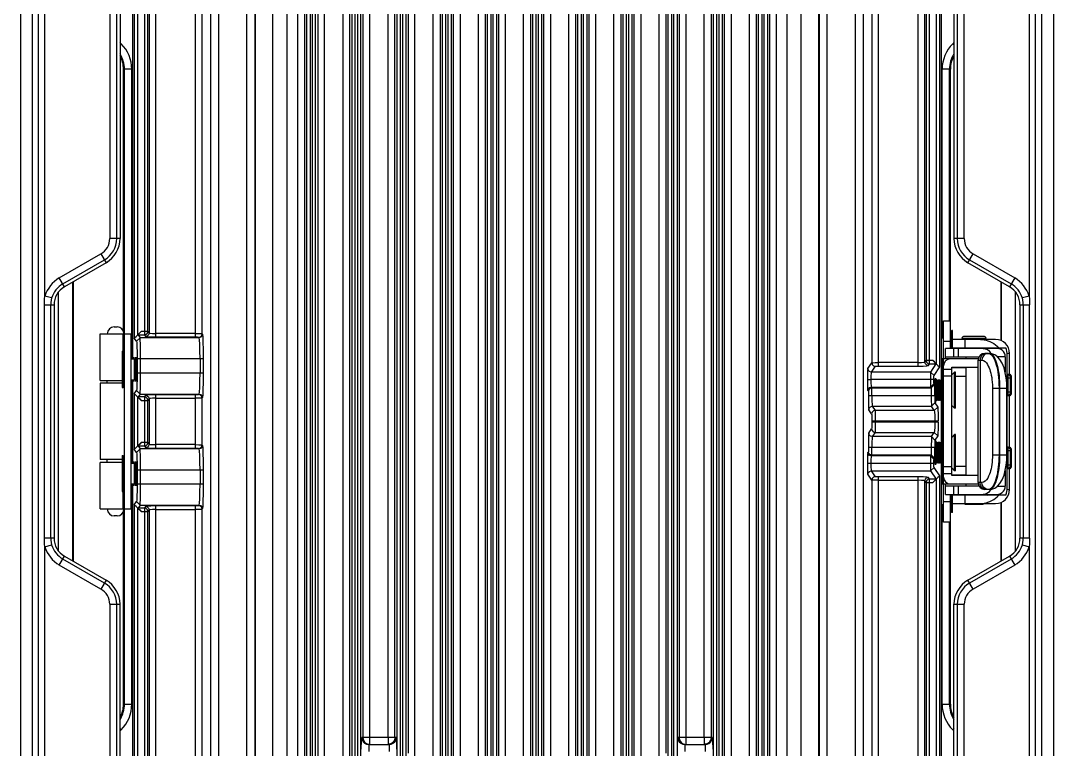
# Model space of a CAD drawing. Header units: millimetres. Extents: x -3132 to 28633, y 682 to 5849.
# Drawn here: x 23736.6 to 23885.2, y 3658.5 to 3763.4 of the extents above; entities that cross this region are included whole.
import ezdxf

# ---------------------------------------------------------------- set-up
doc = ezdxf.new("R2010")
doc.units = ezdxf.units.MM

# ---------------------------------------------------------------- blocks, each defined once
blk = doc.blocks.new('rtjg')
at = {"linetype": 'Continuous'}
for p, q in [((18415.09, 2752.42), (18415.09, 1775.2)), ((18416.76, 2753.42), (18416.76, 1774.2)), ((18417.67, 1775.24), (18417.67, 2752.38)), ((18561.11, 1775.24), (18561.11, 2752.38)), ((18562.02, 1774.2), (18562.02, 2753.42)), ((18563.69, 2752.42), (18563.69, 1775.2)), ((18442.39, 2659.79), (18442.39, 1966.32)), ((18443.62, 1965.24), (18443.62, 2659.79)), ((18535.16, 2659.79), (18535.16, 1965.24)), ((18536.38, 1966.32), (18536.38, 2659.79)), ((18547.34, 2391.65), (18547.34, 2615.97)), ((18431.44, 2611.8), (18431.44, 2395.82)), ((18418.59, 2401.86), (18418.59, 2605.76)), ((18560.19, 2605.76), (18560.19, 2401.86)), ((18431.96, 2396.3), (18431.96, 2569.08)), ((18546.84, 2569.21), (18546.84, 2392.11)), ((18432.91, 2567.1), (18432.91, 2396.28)), ((18433.41, 2396.78), (18433.41, 2566.61)), ((18433.56, 2566.49), (18433.56, 2396.54)), ((18545.21, 2392.36), (18545.21, 2566.49)), ((18545.37, 2566.61), (18545.37, 2392.6)), ((18545.87, 2392.1), (18545.87, 2567.1)), ((18434.56, 2395.97), (18434.56, 2565.94)), ((18440.22, 2566.12), (18440.22, 2395.97)), ((18441.22, 2396.44), (18441.22, 2565.17)), ((18451.39, 1961.97), (18451.39, 2565.63)), ((18527.39, 1964.49), (18527.39, 2565.67)), ((18537.56, 2565.16), (18537.56, 2392.26)), ((18538.55, 2391.78), (18538.55, 2566.11)), ((18544.21, 2565.94), (18544.21, 2391.78)), ((18447.66, 2329.38), (18447.66, 2560.47)), ((18448.77, 2560.47), (18448.77, 2329.38)), ((18448.82, 2560.47), (18448.82, 2329.38)), ((18529.96, 2329.38), (18529.96, 2560.47)), ((18530.01, 2560.47), (18530.01, 2329.38)), ((18531.12, 2329.38), (18531.12, 2560.47)), ((18427.91, 2551.5), (18427.91, 2410.12)), ((18428.91, 2410.12), (18428.91, 2551.5)), ((18461.45, 2552.7), (18461.45, 2277.94)), ((18462.45, 2277.94), (18462.45, 2552.7)), ((18471.82, 2277.94), (18471.82, 2552.72)), ((18474.45, 2277.94), (18474.45, 2552.7)), ((18475.45, 2552.7), (18475.45, 2277.94)), ((18477.33, 2552.7), (18477.33, 2277.94)), ((18478.32, 2552.72), (18478.32, 2277.94)), ((18480.95, 2277.94), (18480.95, 2552.7)), ((18481.95, 2552.7), (18481.95, 2277.94)), ((18483.83, 2552.7), (18483.83, 2277.94)), ((18484.82, 2552.72), (18484.82, 2277.94)), ((18487.45, 2277.94), (18487.45, 2552.7)), ((18488.45, 2552.7), (18488.45, 2277.94)), ((18490.33, 2552.7), (18490.33, 2277.94)), ((18491.32, 2552.72), (18491.32, 2277.94)), ((18493.95, 2277.94), (18493.95, 2552.7)), ((18494.95, 2552.7), (18494.95, 2277.94)), ((18496.83, 2552.7), (18496.83, 2277.94)), ((18497.82, 2552.72), (18497.82, 2277.94)), ((18500.45, 2277.94), (18500.45, 2552.7)), ((18501.45, 2552.7), (18501.45, 2277.94)), ((18503.33, 2552.7), (18503.33, 2277.94)), ((18504.32, 2552.72), (18504.32, 2277.94)), ((18506.95, 2277.94), (18506.95, 2552.7)), ((18516.33, 2552.7), (18516.33, 2277.94)), ((18517.32, 2552.72), (18517.32, 2277.94)), ((18549.87, 2551.5), (18549.87, 2410.12)), ((18550.87, 2410.12), (18550.87, 2551.5)), ((18454.95, 2550.7), (18454.95, 1976.9)), ((18455.95, 2550.7), (18455.95, 1976.92)), ((18457.83, 2550.7), (18457.83, 2275.76)), ((18458.83, 2275.76), (18458.82, 2550.72)), ((18519.95, 2275.76), (18519.95, 2550.7)), ((18520.95, 2550.7), (18520.95, 2275.76)), ((18522.83, 2550.7), (18522.83, 1976.92)), ((18523.82, 2550.72), (18523.82, 1976.92)), ((18453.39, 2548.07), (18453.39, 1979.55)), ((18525.39, 1979.55), (18525.39, 2548.07)), ((18462.73, 2546.24), (18462.73, 2282.63)), ((18463.23, 2282.63), (18463.23, 2546.24)), ((18463.54, 2546.24), (18463.54, 2282.63)), ((18464.04, 2282.63), (18464.04, 2546.24)), ((18469.23, 2546.24), (18469.23, 2282.63)), ((18469.73, 2282.63), (18469.73, 2546.24)), ((18470.04, 2546.24), (18470.04, 2282.63)), ((18470.54, 2282.63), (18470.54, 2546.24)), ((18475.73, 2546.24), (18475.73, 2282.63)), ((18476.23, 2546.24), (18476.23, 2282.63)), ((18476.54, 2546.24), (18476.54, 2282.63)), ((18477.04, 2546.24), (18477.04, 2282.63)), ((18482.23, 2546.24), (18482.23, 2282.63)), ((18482.73, 2546.24), (18482.73, 2282.63)), ((18483.04, 2546.24), (18483.04, 2282.63)), ((18483.54, 2546.24), (18483.54, 2282.63)), ((18488.73, 2546.24), (18488.73, 2282.63)), ((18489.23, 2546.24), (18489.23, 2282.63)), ((18489.54, 2546.24), (18489.54, 2282.63)), ((18490.04, 2546.24), (18490.04, 2282.63)), ((18495.23, 2546.24), (18495.23, 2282.63)), ((18495.73, 2546.24), (18495.73, 2282.63)), ((18496.04, 2546.24), (18496.04, 2282.63)), ((18496.54, 2546.24), (18496.54, 2282.63)), ((18501.73, 2546.24), (18501.73, 2282.63)), ((18502.23, 2546.24), (18502.23, 2282.63)), ((18502.54, 2546.24), (18502.54, 2282.63)), ((18503.04, 2546.24), (18503.04, 2282.63)), ((18508.23, 2546.24), (18508.23, 2282.63)), ((18508.73, 2546.24), (18508.73, 2282.63)), ((18509.04, 2546.24), (18509.04, 2282.63)), ((18509.54, 2546.24), (18509.54, 2282.63)), ((18514.73, 2546.24), (18514.73, 2282.63)), ((18515.23, 2546.24), (18515.23, 2282.63)), ((18515.54, 2546.24), (18515.54, 2282.63)), ((18516.04, 2546.24), (18516.04, 2282.63)), ((18456.23, 2544.24), (18456.23, 1983.38)), ((18456.73, 2544.24), (18456.73, 1983.38)), ((18457.04, 2544.24), (18457.04, 2275.52)), ((18457.54, 2275.52), (18457.54, 2544.24)), ((18521.23, 2544.24), (18521.23, 2275.52)), ((18521.73, 2544.24), (18521.73, 2275.52)), ((18522.04, 2544.24), (18522.04, 1983.38)), ((18522.54, 2544.24), (18522.54, 1983.38)), ((18470.83, 2491.57), (18470.83, 2336.05)), ((18507.95, 2491.57), (18507.95, 2336.05)), ((18464.33, 2489.31), (18464.33, 2338.31)), ((18465.32, 2337.31), (18465.32, 2489.31)), ((18467.95, 2338.31), (18467.95, 2490.31)), ((18468.95, 2338.31), (18468.95, 2489.31)), ((18509.83, 2489.31), (18509.83, 2338.31)), ((18510.82, 2489.31), (18510.82, 2337.31)), ((18513.45, 2338.31), (18513.45, 2490.31)), ((18514.45, 2489.31), (18514.45, 2338.31)), ((18431.25, 2392.81), (18431.25, 2450.51)), ((18547.53, 2450.51), (18547.53, 2389.81)), ((18429.39, 2444.63), (18429.39, 2410.12)), ((18549.39, 2444.63), (18549.39, 2410.12)), ((18429.56, 2438.18), (18429.39, 2438.36)), ((18429.39, 2438.01), (18429.56, 2438.18)), ((18549.39, 2438.36), (18549.21, 2438.18)), ((18549.21, 2438.18), (18549.39, 2438.01)), ((18429.89, 2396.75), (18429.89, 2434.51)), ((18431.08, 2434.51), (18429.89, 2434.51)), ((18430.03, 2396.41), (18430.03, 2434.51)), ((18431.08, 2392.81), (18431.08, 2434.51)), ((18547.7, 2395.81), (18547.7, 2434.51)), ((18548.88, 2434.51), (18547.7, 2434.51)), ((18548.75, 2398.31), (18548.75, 2434.51)), ((18548.88, 2398.31), (18548.88, 2434.51)), ((18429.39, 2410.12), (18427.91, 2410.12)), ((18550.87, 2410.12), (18549.39, 2410.12)), ((18420.65, 2404.47), (18426.65, 2407.94)), ((18426.65, 2407.94), (18427.39, 2406.65)), ((18551.39, 2406.65), (18552.13, 2407.94)), ((18552.13, 2407.94), (18558.13, 2404.47)), ((18421.15, 2403.61), (18427.15, 2407.07)), ((18427.39, 2406.65), (18421.39, 2403.19)), ((18557.39, 2403.19), (18551.39, 2406.65)), ((18551.63, 2407.07), (18557.63, 2403.61)), ((18421.39, 2403.19), (18420.65, 2404.47)), ((18558.13, 2404.47), (18557.39, 2403.19)), ((18422.53, 2403.85), (18422.53, 2363.77)), ((18422.67, 2403.93), (18422.67, 2363.69)), ((18556.11, 2403.93), (18556.11, 2395.46)), ((18556.25, 2395.41), (18556.25, 2403.85)), ((18419.55, 2401.58), (18418.59, 2401.86)), ((18420.53, 2365.2), (18420.53, 2402.42)), ((18558.25, 2365.2), (18558.25, 2402.42)), ((18560.19, 2401.86), (18559.23, 2401.58)), ((18418.5, 2367.03), (18418.5, 2400.59)), ((18418.5, 2400.59), (18419.89, 2400.59)), ((18419.41, 2367.03), (18419.41, 2400.59)), ((18419.89, 2400.59), (18419.89, 2367.03)), ((18558.89, 2400.59), (18558.89, 2367.03)), ((18558.89, 2400.59), (18560.28, 2400.59)), ((18559.37, 2400.59), (18559.37, 2367.03)), ((18560.28, 2367.03), (18560.28, 2400.59)), ((18428.56, 2397.41), (18428.96, 2397.41)), ((18547.89, 2369.31), (18547.89, 2398.31)), ((18547.89, 2398.31), (18548.89, 2398.31)), ((18548.89, 2394.31), (18548.89, 2398.31)), ((18426.51, 2389.71), (18426.51, 2396.41)), ((18426.51, 2396.41), (18429.85, 2396.41)), ((18429.85, 2393.87), (18429.85, 2396.41)), ((18429.85, 2396.41), (18429.96, 2396.41)), ((18429.96, 2393.76), (18429.96, 2396.41)), ((18429.96, 2396.41), (18431.01, 2396.41)), ((18430.01, 2371.21), (18430.01, 2396.41)), ((18431.01, 2371.21), (18431.01, 2396.41)), ((18431.76, 2395.35), (18431.44, 2395.82)), ((18431.76, 2395.35), (18432.27, 2395.86)), ((18431.96, 2396.3), (18432.44, 2396.78)), ((18431.98, 2396.29), (18432.27, 2395.86)), ((18431.98, 2396.29), (18432.91, 2396.28)), ((18440.78, 2395.86), (18432.27, 2395.86)), ((18433.41, 2396.78), (18432.44, 2396.78)), ((18432.91, 2396.28), (18433.07, 2396.05)), ((18433.41, 2396.78), (18433.56, 2396.54)), ((18440.22, 2396.47), (18434.56, 2396.47)), ((18434.56, 2395.97), (18440.22, 2395.97)), ((18440.73, 2395.94), (18440.78, 2395.86)), ((18441.28, 2396.35), (18441.22, 2396.44)), ((18547.89, 2395.81), (18547.53, 2395.81)), ((18549.09, 2396.91), (18548.89, 2396.71)), ((18549.09, 2394.31), (18549.09, 2396.91)), ((18549.19, 2396.91), (18549.09, 2396.91)), ((18549.19, 2394.31), (18549.19, 2396.91)), ((18555.39, 2395.61), (18549.19, 2395.61)), ((18554.04, 2395.76), (18550.51, 2395.76)), ((18550.71, 2395.71), (18550.51, 2395.76)), ((18550.71, 2395.71), (18553.84, 2395.71)), ((18553.66, 2396.05), (18550.89, 2396.05)), ((18551.01, 2394.41), (18551.01, 2395.61)), ((18551.08, 2395.71), (18551.08, 2395.61)), ((18553.48, 2395.71), (18553.48, 2395.61)), ((18553.84, 2395.71), (18554.04, 2395.76)), ((18548.89, 2395.31), (18547.89, 2395.31)), ((18548.19, 2392.81), (18548.19, 2394.31)), ((18555.58, 2394.31), (18548.19, 2394.31)), ((18549.19, 2394.41), (18556.86, 2394.41)), ((18549.39, 2393.11), (18549.39, 2394.31)), ((18549.99, 2394.31), (18549.99, 2393.11)), ((18551.08, 2394.41), (18551.08, 2394.31)), ((18553.48, 2394.41), (18553.48, 2394.31)), ((18555.84, 2394.41), (18555.84, 2394.28)), ((18429.71, 2393.91), (18429.71, 2388.71)), ((18429.71, 2393.91), (18429.81, 2393.91)), ((18429.81, 2393.91), (18429.81, 2388.71)), ((18429.81, 2393.91), (18430.01, 2393.71)), ((18431.01, 2392.81), (18431.46, 2392.81)), ((18431.41, 2392.81), (18431.41, 2393.06)), ((18431.46, 2389.81), (18431.46, 2392.81)), ((18431.6, 2392.58), (18431.46, 2392.81)), ((18431.6, 2392.58), (18431.7, 2392.75)), ((18431.6, 2390.04), (18431.6, 2392.58)), ((18431.65, 2393.03), (18431.66, 2393.06)), ((18431.69, 2392.82), (18431.71, 2392.43)), ((18431.84, 2392.86), (18431.84, 2390.76)), ((18431.84, 2392.86), (18441.4, 2392.86)), ((18432.35, 2390.76), (18432.35, 2392.86)), ((18440.9, 2392.86), (18440.9, 2390.76)), ((18441.4, 2390.76), (18441.4, 2392.86)), ((18545.21, 2392.36), (18545.37, 2392.6)), ((18546.35, 2392.6), (18545.37, 2392.6)), ((18546.35, 2392.6), (18546.84, 2392.11)), ((18552.87, 2392.81), (18547.53, 2392.81)), ((18547.7, 2389.58), (18547.7, 2392.81)), ((18548.19, 2393.11), (18552.99, 2393.11)), ((18551.08, 2393.11), (18551.08, 2392.81)), ((18552.85, 2375.01), (18552.85, 2392.61)), ((18552.85, 2392.61), (18553.4, 2392.61)), ((18553.15, 2392.61), (18553.15, 2375.01)), ((18553.85, 2393.61), (18554.48, 2393.61)), ((18554.08, 2393.61), (18553.87, 2393.58)), ((18556.77, 2393.11), (18555.68, 2393.11)), ((18556.77, 2393.11), (18556.77, 2390.88)), ((18557.03, 2374.01), (18557.03, 2393.61)), ((18557.39, 2393.61), (18557.03, 2393.61)), ((18557.39, 2390.61), (18557.39, 2393.61)), ((18536.99, 2391.42), (18537.56, 2392.26)), ((18538.05, 2391.76), (18537.49, 2390.92)), ((18544.21, 2392.28), (18538.55, 2392.28)), ((18538.55, 2391.78), (18544.21, 2391.78)), ((18545.71, 2391.86), (18545.87, 2392.1)), ((18545.87, 2392.1), (18546.8, 2392.1)), ((18546.8, 2392.1), (18546.02, 2390.92)), ((18546.52, 2390.42), (18547.34, 2391.65)), ((18548.03, 2392.31), (18547.89, 2392.31)), ((18549.09, 2391.31), (18547.89, 2391.31)), ((18549.09, 2376.01), (18549.09, 2391.61)), ((18549.09, 2391.61), (18552.85, 2391.61)), ((18551.08, 2391.51), (18549.09, 2391.51)), ((18549.19, 2391.51), (18549.19, 2391.61)), ((18551.08, 2391.61), (18551.08, 2376.01)), ((18426.51, 2389.71), (18429.71, 2389.71)), ((18427.56, 2389.31), (18427.56, 2389.71)), ((18431.01, 2389.81), (18431.46, 2389.81)), ((18431.08, 2377.81), (18431.08, 2389.81)), ((18431.25, 2377.81), (18431.25, 2389.81)), ((18431.41, 2389.56), (18431.41, 2389.81)), ((18431.6, 2390.04), (18431.46, 2389.81)), ((18431.6, 2390.04), (18431.7, 2389.87)), ((18431.63, 2389.81), (18431.62, 2390)), ((18431.65, 2389.59), (18431.63, 2389.81)), ((18431.66, 2389.56), (18431.65, 2389.59)), ((18431.67, 2389.59), (18431.66, 2389.56)), ((18441.4, 2390.76), (18431.84, 2390.76)), ((18546.5, 2389.84), (18537.44, 2389.84)), ((18546.02, 2390.92), (18537.49, 2390.92)), ((18546.02, 2390.92), (18546, 2389.84)), ((18546, 2389.84), (18546.02, 2388.76)), ((18546.52, 2390.42), (18546.02, 2390.92)), ((18546.71, 2390.03), (18546.72, 2390.06)), ((18546.72, 2390.06), (18546.74, 2390.03)), ((18546.73, 2389.58), (18546.86, 2389.81)), ((18546.73, 2389.58), (18546.73, 2387.04)), ((18546.74, 2390.03), (18546.76, 2389.82)), ((18546.76, 2389.82), (18546.76, 2389.64)), ((18546.86, 2389.81), (18546.86, 2386.81)), ((18546.92, 2389.81), (18546.86, 2389.81)), ((18546.92, 2386.81), (18546.92, 2389.81)), ((18547.05, 2389.58), (18546.92, 2389.81)), ((18547.05, 2389.58), (18547.19, 2389.81)), ((18547.05, 2389.58), (18547.05, 2387.04)), ((18547.19, 2389.81), (18547.19, 2386.81)), ((18547.24, 2389.81), (18547.19, 2389.81)), ((18547.24, 2386.81), (18547.24, 2389.81)), ((18547.38, 2389.58), (18547.24, 2389.81)), ((18547.38, 2389.58), (18547.51, 2389.81)), ((18547.38, 2389.58), (18547.38, 2387.04)), ((18547.51, 2389.81), (18547.51, 2386.81)), ((18547.57, 2389.81), (18547.51, 2389.81)), ((18547.57, 2386.81), (18547.57, 2389.81)), ((18547.7, 2389.58), (18547.57, 2389.81)), ((18547.7, 2389.58), (18547.84, 2389.81)), ((18547.7, 2389.58), (18547.7, 2387.04)), ((18547.84, 2389.81), (18547.84, 2386.81)), ((18547.89, 2389.81), (18547.84, 2389.81)), ((18549.09, 2390.31), (18547.89, 2390.31)), ((18549.49, 2390.91), (18549.09, 2390.51)), ((18549.49, 2385.71), (18549.49, 2390.91)), ((18549.59, 2390.91), (18549.49, 2390.91)), ((18549.59, 2385.71), (18549.59, 2390.91)), ((18549.59, 2390.31), (18551.08, 2390.31)), ((18557.12, 2390.06), (18557.12, 2388.06)), ((18557.47, 2390.06), (18557.12, 2390.06)), ((18557.18, 2390.61), (18557.39, 2390.61)), ((18557.47, 2390.06), (18557.47, 2388.06)), ((18557.69, 2390.15), (18557.48, 2390.15)), ((18557.69, 2387.97), (18557.69, 2390.15)), ((18426.51, 2389.31), (18426.51, 2378.31)), ((18429.71, 2389.31), (18426.51, 2389.31)), ((18429.71, 2388.71), (18429.81, 2388.71)), ((18429.81, 2388.71), (18430.01, 2388.91)), ((18431.44, 2387.8), (18431.76, 2388.27)), ((18431.76, 2388.27), (18432.27, 2387.76)), ((18536.99, 2388.26), (18537.07, 2388.18)), ((18537.07, 2388.18), (18537.07, 2387.49)), ((18537.57, 2388.63), (18537.49, 2388.76)), ((18537.49, 2388.76), (18546.02, 2388.76)), ((18537.56, 2387.49), (18537.57, 2388.63)), ((18537.57, 2388.63), (18546.11, 2388.63)), ((18546.5, 2389.24), (18546.02, 2388.76)), ((18546.02, 2388.76), (18546.11, 2388.63)), ((18546.62, 2389.14), (18546.12, 2388.63)), ((18546.12, 2388.63), (18546.12, 2387.49)), ((18546.64, 2389.12), (18546.5, 2389.24)), ((18546.62, 2387.49), (18546.62, 2389.14)), ((18554.93, 2388.61), (18554.93, 2379.01)), ((18554.93, 2388.61), (18557.01, 2388.61)), ((18555.87, 2388.61), (18555.87, 2379.01)), ((18556.01, 2379.01), (18556.01, 2388.61)), ((18557.01, 2379.01), (18557.01, 2388.61)), ((18557.12, 2388.06), (18557.47, 2388.06)), ((18431.44, 2387.8), (18431.44, 2379.82)), ((18431.96, 2380.3), (18431.96, 2387.32)), ((18432.44, 2386.84), (18431.96, 2387.32)), ((18432.27, 2387.76), (18431.99, 2387.33)), ((18432.91, 2387.33), (18431.99, 2387.33)), ((18432.27, 2387.76), (18440.78, 2387.76)), ((18432.44, 2386.84), (18433.41, 2386.84)), ((18433.07, 2387.57), (18432.91, 2387.33)), ((18432.91, 2387.33), (18432.91, 2387.26)), ((18433.56, 2387.08), (18433.41, 2386.84)), ((18433.41, 2380.78), (18433.41, 2386.84)), ((18433.56, 2387.08), (18433.56, 2380.54)), ((18434.56, 2379.97), (18434.56, 2387.65)), ((18440.22, 2387.65), (18434.56, 2387.65)), ((18434.56, 2387.15), (18440.22, 2387.15)), ((18440.22, 2387.65), (18440.22, 2379.97)), ((18440.78, 2387.76), (18440.73, 2387.67)), ((18441.22, 2387.18), (18441.28, 2387.27)), ((18441.22, 2380.44), (18441.22, 2387.18)), ((18546.62, 2387.49), (18537.07, 2387.49)), ((18546.69, 2386.8), (18546.68, 2387.19)), ((18546.74, 2386.59), (18546.72, 2386.56)), ((18546.73, 2387.04), (18546.86, 2386.81)), ((18546.92, 2386.81), (18546.86, 2386.81)), ((18547.05, 2387.04), (18546.92, 2386.81)), ((18547.05, 2387.04), (18547.19, 2386.81)), ((18547.24, 2386.81), (18547.19, 2386.81)), ((18547.38, 2387.04), (18547.24, 2386.81)), ((18547.38, 2387.04), (18547.51, 2386.81)), ((18547.57, 2386.81), (18547.51, 2386.81)), ((18547.53, 2386.81), (18547.53, 2380.81)), ((18547.7, 2387.04), (18547.57, 2386.81)), ((18547.7, 2380.58), (18547.7, 2387.04)), ((18547.7, 2387.04), (18547.84, 2386.81)), ((18547.89, 2386.81), (18547.84, 2386.81)), ((18557.39, 2387.51), (18557.18, 2387.51)), ((18557.39, 2380.11), (18557.39, 2387.51)), ((18557.48, 2387.97), (18557.69, 2387.97)), ((18537.54, 2384.89), (18537.13, 2385.5)), ((18537.63, 2385.99), (18538.04, 2385.38)), ((18537.63, 2385.99), (18546.15, 2385.99)), ((18546.56, 2385.38), (18538.04, 2385.38)), ((18546.65, 2386.5), (18546.15, 2385.99)), ((18546.56, 2385.38), (18546.15, 2385.99)), ((18547.06, 2385.88), (18546.56, 2385.38)), ((18546.65, 2386.5), (18547.06, 2385.88)), ((18549.49, 2385.71), (18549.09, 2386.11)), ((18549.59, 2385.71), (18549.49, 2385.71)), ((18537.57, 2383.89), (18537.57, 2383.73)), ((18537.57, 2383.89), (18547.13, 2383.89)), ((18547.13, 2383.73), (18537.57, 2383.73)), ((18538.07, 2383.73), (18538.07, 2383.89)), ((18546.63, 2383.89), (18546.63, 2383.73)), ((18547.13, 2383.73), (18547.13, 2383.89)), ((18537.13, 2382.12), (18537.54, 2382.73)), ((18538.04, 2382.23), (18537.63, 2381.62)), ((18538.04, 2382.23), (18546.56, 2382.23)), ((18546.15, 2381.62), (18546.56, 2382.23)), ((18547.06, 2381.73), (18546.56, 2382.23)), ((18431.96, 2380.3), (18432.44, 2380.78)), ((18433.41, 2380.78), (18432.44, 2380.78)), ((18433.41, 2380.78), (18433.56, 2380.54)), ((18546.15, 2381.62), (18537.63, 2381.62)), ((18546.15, 2381.41), (18546.12, 2380.13)), ((18546.15, 2381.62), (18546.15, 2381.41)), ((18546.65, 2381.12), (18546.15, 2381.62)), ((18547.06, 2381.73), (18546.65, 2381.12)), ((18546.71, 2381.03), (18546.72, 2381.06)), ((18546.72, 2381.06), (18546.74, 2381.03)), ((18546.73, 2380.58), (18546.86, 2380.81)), ((18546.73, 2380.58), (18546.73, 2378.04)), ((18546.74, 2381.03), (18546.76, 2380.82)), ((18546.76, 2380.82), (18546.76, 2380.64)), ((18546.86, 2380.81), (18546.86, 2377.81)), ((18546.92, 2380.81), (18546.86, 2380.81)), ((18546.92, 2377.81), (18546.92, 2380.81)), ((18547.05, 2380.58), (18546.92, 2380.81)), ((18547.05, 2380.58), (18547.19, 2380.81)), ((18547.05, 2380.58), (18547.05, 2378.04)), ((18547.19, 2380.81), (18547.19, 2377.81)), ((18547.24, 2380.81), (18547.19, 2380.81)), ((18547.24, 2377.81), (18547.24, 2380.81)), ((18547.38, 2380.58), (18547.24, 2380.81)), ((18547.38, 2380.58), (18547.51, 2380.81)), ((18547.38, 2380.58), (18547.38, 2378.04)), ((18547.51, 2380.81), (18547.51, 2377.81)), ((18547.57, 2380.81), (18547.51, 2380.81)), ((18547.57, 2377.81), (18547.57, 2380.81)), ((18547.7, 2380.58), (18547.57, 2380.81)), ((18547.7, 2380.58), (18547.84, 2380.81)), ((18547.7, 2380.58), (18547.7, 2378.04)), ((18547.84, 2380.81), (18547.84, 2377.81)), ((18547.89, 2380.81), (18547.84, 2380.81)), ((18549.49, 2381.91), (18549.09, 2381.51)), ((18549.49, 2376.71), (18549.49, 2381.91)), ((18549.59, 2381.91), (18549.49, 2381.91)), ((18549.59, 2376.71), (18549.59, 2381.91)), ((18431.76, 2379.35), (18431.44, 2379.82)), ((18431.76, 2379.35), (18432.27, 2379.86)), ((18431.98, 2380.29), (18432.27, 2379.86)), ((18431.98, 2380.29), (18432.91, 2380.28)), ((18440.78, 2379.86), (18432.27, 2379.86)), ((18432.91, 2380.28), (18433.07, 2380.05)), ((18440.22, 2380.47), (18434.56, 2380.47)), ((18434.56, 2379.97), (18440.22, 2379.97)), ((18440.73, 2379.94), (18440.78, 2379.86)), ((18441.28, 2380.35), (18441.22, 2380.44)), ((18537.07, 2379.44), (18536.99, 2379.36)), ((18537.07, 2380.13), (18537.07, 2379.44)), ((18537.07, 2380.13), (18546.62, 2380.13)), ((18537.57, 2378.99), (18537.56, 2380.13)), ((18546.12, 2380.13), (18546.12, 2378.99)), ((18546.62, 2378.48), (18546.62, 2380.13)), ((18557.12, 2379.56), (18557.12, 2377.56)), ((18557.47, 2379.56), (18557.12, 2379.56)), ((18557.18, 2380.11), (18557.39, 2380.11)), ((18557.47, 2379.56), (18557.47, 2377.56)), ((18557.69, 2379.65), (18557.48, 2379.65)), ((18557.69, 2377.47), (18557.69, 2379.65)), ((18429.71, 2378.31), (18426.51, 2378.31)), ((18426.51, 2371.21), (18426.51, 2377.91)), ((18429.71, 2377.91), (18426.51, 2377.91)), ((18427.56, 2377.91), (18427.56, 2378.31)), ((18429.71, 2378.91), (18429.71, 2373.71)), ((18429.71, 2378.91), (18429.81, 2378.91)), ((18429.81, 2378.91), (18429.81, 2373.71)), ((18429.81, 2378.91), (18430.01, 2378.71)), ((18431.01, 2377.81), (18431.46, 2377.81)), ((18431.41, 2377.81), (18431.41, 2378.06)), ((18431.46, 2374.81), (18431.46, 2377.81)), ((18431.6, 2377.58), (18431.46, 2377.81)), ((18431.6, 2377.58), (18431.7, 2377.75)), ((18431.65, 2378.03), (18431.66, 2378.06)), ((18431.69, 2377.82), (18431.71, 2377.43)), ((18546.5, 2377.78), (18537.44, 2377.78)), ((18537.49, 2378.86), (18537.57, 2378.99)), ((18546.02, 2378.86), (18537.49, 2378.86)), ((18537.57, 2378.99), (18546.11, 2378.99)), ((18546.02, 2378.86), (18546, 2377.78)), ((18546, 2377.78), (18546.02, 2376.7)), ((18546.11, 2378.99), (18546.02, 2378.86)), ((18546.5, 2378.37), (18546.02, 2378.86)), ((18546.64, 2378.5), (18546.11, 2378.99)), ((18546.5, 2378.37), (18546.64, 2378.5)), ((18546.69, 2377.8), (18546.68, 2378.19)), ((18546.73, 2378.04), (18546.86, 2377.81)), ((18546.92, 2377.81), (18546.86, 2377.81)), ((18547.05, 2378.04), (18546.92, 2377.81)), ((18547.05, 2378.04), (18547.19, 2377.81)), ((18547.24, 2377.81), (18547.19, 2377.81)), ((18547.38, 2378.04), (18547.24, 2377.81)), ((18547.38, 2378.04), (18547.51, 2377.81)), ((18547.57, 2377.81), (18547.51, 2377.81)), ((18547.53, 2377.81), (18547.53, 2273.11)), ((18547.7, 2378.04), (18547.57, 2377.81)), ((18547.7, 2374.81), (18547.7, 2378.04)), ((18547.7, 2378.04), (18547.84, 2377.81)), ((18547.89, 2377.81), (18547.84, 2377.81)), ((18554.93, 2379.01), (18557.01, 2379.01)), ((18431.6, 2375.04), (18431.6, 2377.58)), ((18431.84, 2376.86), (18431.84, 2374.76)), ((18431.84, 2376.86), (18441.4, 2376.86)), ((18432.35, 2374.76), (18432.35, 2376.86)), ((18440.9, 2376.86), (18440.9, 2374.76)), ((18441.4, 2374.76), (18441.4, 2376.86)), ((18537.56, 2375.36), (18536.99, 2376.2)), ((18537.49, 2376.7), (18546.02, 2376.7)), ((18537.49, 2376.7), (18538.05, 2375.86)), ((18546.52, 2377.2), (18546.02, 2376.7)), ((18546.02, 2376.7), (18546.81, 2375.52)), ((18547.34, 2375.97), (18546.52, 2377.2)), ((18546.74, 2377.59), (18546.72, 2377.56)), ((18547.89, 2377.31), (18549.09, 2377.31)), ((18547.89, 2376.31), (18549.09, 2376.31)), ((18549.49, 2376.71), (18549.09, 2377.11)), ((18549.59, 2376.71), (18549.49, 2376.71)), ((18551.08, 2377.31), (18549.59, 2377.31)), ((18556.77, 2376.74), (18556.77, 2374.51)), ((18557.12, 2377.56), (18557.47, 2377.56)), ((18557.39, 2377.01), (18557.18, 2377.01)), ((18557.39, 2374.01), (18557.39, 2377.01)), ((18557.48, 2377.47), (18557.69, 2377.47)), ((18431.01, 2374.81), (18431.46, 2374.81)), ((18431.08, 2343.11), (18431.08, 2374.81)), ((18431.25, 2273.11), (18431.25, 2374.81)), ((18431.41, 2374.56), (18431.41, 2374.81)), ((18431.6, 2375.04), (18431.46, 2374.81)), ((18431.6, 2375.04), (18431.7, 2374.87)), ((18431.63, 2374.81), (18431.62, 2375)), ((18431.65, 2374.59), (18431.63, 2374.81)), ((18441.4, 2374.76), (18431.84, 2374.76)), ((18537.56, 2375.36), (18537.56, 2152.26)), ((18538.55, 2151.78), (18538.55, 2375.83)), ((18544.21, 2375.83), (18538.55, 2375.83)), ((18538.55, 2375.34), (18544.21, 2375.34)), ((18544.21, 2375.83), (18544.21, 2151.78)), ((18545.21, 2152.36), (18545.21, 2375.26)), ((18545.37, 2375.02), (18545.21, 2375.26)), ((18545.37, 2375.02), (18545.37, 2152.6)), ((18545.37, 2375.02), (18546.35, 2375.02)), ((18545.87, 2375.52), (18545.71, 2375.76)), ((18545.87, 2375.44), (18545.87, 2375.52)), ((18546.81, 2375.52), (18545.87, 2375.52)), ((18545.87, 2152.1), (18545.87, 2375.44)), ((18546.84, 2375.51), (18546.35, 2375.02)), ((18546.84, 2375.51), (18546.84, 2152.11)), ((18547.34, 2151.65), (18547.34, 2375.97)), ((18547.53, 2374.81), (18552.87, 2374.81)), ((18547.89, 2375.31), (18548.03, 2375.31)), ((18548.19, 2373.31), (18548.19, 2374.81)), ((18549.09, 2376.11), (18551.08, 2376.11)), ((18552.85, 2376.01), (18549.09, 2376.01)), ((18549.19, 2376.01), (18549.19, 2376.11)), ((18551.08, 2374.81), (18551.08, 2374.51)), ((18553.4, 2375.01), (18552.85, 2375.01)), ((18429.71, 2373.71), (18429.81, 2373.71)), ((18429.81, 2373.71), (18430.01, 2373.91)), ((18429.85, 2371.21), (18429.85, 2373.75)), ((18429.96, 2371.21), (18429.96, 2373.86)), ((18431.66, 2374.56), (18431.65, 2374.59)), ((18431.67, 2374.59), (18431.66, 2374.56)), ((18552.99, 2374.51), (18548.19, 2374.51)), ((18548.19, 2373.31), (18555.58, 2373.31)), ((18548.89, 2369.31), (18548.89, 2373.31)), ((18549.09, 2370.71), (18549.09, 2373.31)), ((18549.19, 2370.71), (18549.19, 2373.31)), ((18556.86, 2373.21), (18549.19, 2373.21)), ((18549.39, 2373.31), (18549.39, 2374.51)), ((18549.99, 2374.51), (18549.99, 2373.31)), ((18551.01, 2372.01), (18551.01, 2373.21)), ((18551.08, 2373.31), (18551.08, 2373.21)), ((18553.48, 2373.31), (18553.48, 2373.21)), ((18554.48, 2374.01), (18553.85, 2374.01)), ((18554.08, 2374.01), (18553.87, 2374.03)), ((18554.59, 2374.08), (18554.34, 2374.01)), ((18555.68, 2374.51), (18556.77, 2374.51)), ((18555.84, 2373.34), (18555.84, 2373.21)), ((18557.03, 2374.01), (18557.39, 2374.01)), ((18431.44, 2371.8), (18431.76, 2372.27)), ((18431.44, 2371.8), (18431.44, 2155.82)), ((18431.76, 2372.27), (18432.27, 2371.76)), ((18432.27, 2371.76), (18431.99, 2371.33)), ((18432.27, 2371.76), (18440.78, 2371.76)), ((18440.78, 2371.76), (18440.73, 2371.67)), ((18547.89, 2371.81), (18547.53, 2371.81)), ((18547.7, 2343.11), (18547.7, 2371.81)), ((18547.89, 2372.31), (18548.89, 2372.31)), ((18549.19, 2372.01), (18555.39, 2372.01)), ((18550.98, 2371.91), (18553.58, 2371.91)), ((18556.11, 2372.15), (18556.11, 2363.69)), ((18556.25, 2363.77), (18556.25, 2372.2)), ((18426.51, 2371.21), (18429.85, 2371.21)), ((18428.96, 2370.21), (18428.56, 2370.21)), ((18429.96, 2371.21), (18429.85, 2371.21)), ((18429.89, 2343.11), (18429.89, 2370.87)), ((18429.96, 2371.21), (18431.01, 2371.21)), ((18430.03, 2343.11), (18430.03, 2371.21)), ((18431.96, 2156.3), (18431.96, 2371.32)), ((18432.44, 2370.84), (18431.96, 2371.32)), ((18432.91, 2371.33), (18431.99, 2371.33)), ((18432.44, 2370.84), (18433.41, 2370.84)), ((18433.07, 2371.57), (18432.91, 2371.33)), ((18433.56, 2371.08), (18433.41, 2370.84)), ((18433.41, 2156.78), (18433.41, 2370.84)), ((18433.56, 2371.08), (18433.56, 2156.54)), ((18434.56, 2155.97), (18434.56, 2371.65)), ((18440.22, 2371.65), (18434.56, 2371.65)), ((18434.56, 2371.15), (18440.22, 2371.15)), ((18440.22, 2371.65), (18440.22, 2155.97)), ((18441.22, 2371.18), (18441.28, 2371.27)), ((18441.22, 2156.44), (18441.22, 2371.18)), ((18549.09, 2370.71), (18548.89, 2370.91)), ((18549.19, 2370.71), (18549.09, 2370.71)), ((18548.89, 2369.31), (18547.89, 2369.31)), ((18548.75, 2343.11), (18548.75, 2369.31)), ((18548.88, 2343.11), (18548.88, 2369.31)), ((18419.89, 2367.03), (18418.5, 2367.03)), ((18418.59, 2365.76), (18419.55, 2366.04)), ((18418.59, 2161.86), (18418.59, 2365.76)), ((18560.28, 2367.03), (18558.89, 2367.03)), ((18559.23, 2366.04), (18560.19, 2365.76)), ((18560.19, 2365.76), (18560.19, 2161.86)), ((18420.65, 2363.14), (18421.39, 2364.43)), ((18421.39, 2364.43), (18427.39, 2360.96)), ((18551.39, 2360.96), (18557.39, 2364.43)), ((18557.39, 2364.43), (18558.13, 2363.14)), ((18426.65, 2359.68), (18420.65, 2363.14)), ((18427.15, 2360.55), (18421.15, 2364.01)), ((18557.63, 2364.01), (18551.63, 2360.55)), ((18558.13, 2363.14), (18552.13, 2359.68)), ((18427.39, 2360.96), (18426.65, 2359.68)), ((18552.13, 2359.68), (18551.39, 2360.96)), ((18427.91, 2357.5), (18427.91, 2170.12)), ((18427.91, 2357.5), (18429.39, 2357.5)), ((18428.91, 2170.12), (18428.91, 2357.5)), ((18429.39, 2278.99), (18429.39, 2357.5)), ((18549.39, 2278.99), (18549.39, 2357.5)), ((18549.39, 2357.5), (18550.87, 2357.5)), ((18549.87, 2357.5), (18549.87, 2170.12)), ((18550.87, 2170.12), (18550.87, 2357.5)), ((18429.89, 2343.11), (18431.08, 2343.11)), ((18547.7, 2343.11), (18548.88, 2343.11)), ((18429.56, 2339.44), (18429.39, 2339.61)), ((18429.39, 2339.26), (18429.56, 2339.44)), ((18549.39, 2339.61), (18549.21, 2339.44)), ((18549.21, 2339.44), (18549.39, 2339.26)), ((18464.14, 2337.91), (18464.17, 2338.31)), ((18469.11, 2338.31), (18464.17, 2338.31)), ((18509.64, 2337.91), (18509.67, 2338.31)), ((18514.61, 2338.31), (18509.67, 2338.31)), ((18464.94, 2337.39), (18465.18, 2337.34)), ((18465.17, 2337.31), (18465.17, 2336.31)), ((18465.17, 2337.31), (18468.11, 2337.31)), ((18467.95, 2337.39), (18467.95, 2337.31)), ((18468.33, 2337.39), (18468.1, 2337.34)), ((18468.11, 2337.31), (18468.11, 2336.31)), ((18469.17, 2337.04), (18469.17, 2336.62)), ((18510.44, 2337.39), (18510.68, 2337.34)), ((18510.67, 2337.31), (18510.67, 2336.31)), ((18510.67, 2337.31), (18513.61, 2337.31)), ((18513.45, 2337.39), (18513.45, 2337.31)), ((18513.83, 2337.39), (18513.6, 2337.34)), ((18513.61, 2337.31), (18513.61, 2336.31)), ((18514.67, 2337.04), (18514.67, 2336.62))]:
    blk.add_line(p, q, dxfattribs=at)
for points in [[(18418.5, 2400.59), (18418.51, 2401.02), (18418.54, 2401.45), (18418.59, 2401.86)], [(18419.55, 2401.58), (18419.47, 2401.25), (18419.42, 2400.92), (18419.41, 2400.59)], [(18559.37, 2400.59), (18559.36, 2400.92), (18559.31, 2401.25), (18559.23, 2401.58)], [(18560.19, 2401.86), (18560.24, 2401.45), (18560.27, 2401.02), (18560.28, 2400.59)], [(18431.44, 2395.82), (18431.53, 2395.89), (18431.71, 2396.06), (18431.96, 2396.3)], [(18432.44, 2396.78), (18432.22, 2396.55), (18432.05, 2396.37), (18431.98, 2396.28)], [(18432.35, 2392.86), (18432.35, 2394), (18432.33, 2394.93), (18432.3, 2395.58), (18432.27, 2395.86)], [(18432.91, 2396.28), (18433.15, 2396.35), (18433.33, 2396.53), (18433.41, 2396.78)], [(18433.56, 2396.54), (18433.5, 2396.3), (18433.32, 2396.12), (18433.07, 2396.05)], [(18433.07, 2396.05), (18433.28, 2396.01), (18433.83, 2395.98), (18434.56, 2395.97)], [(18433.56, 2396.54), (18433.71, 2396.51), (18434.07, 2396.48), (18434.56, 2396.47)], [(18440.22, 2396.47), (18440.71, 2396.46), (18441.08, 2396.45), (18441.22, 2396.44)], [(18440.22, 2395.97), (18440.47, 2395.97), (18440.65, 2395.96), (18440.73, 2395.94)], [(18440.73, 2395.94), (18440.97, 2396.01), (18441.15, 2396.19), (18441.22, 2396.44)], [(18441.28, 2396.35), (18441.22, 2396.11), (18441.04, 2395.93), (18440.78, 2395.86)], [(18440.9, 2392.86), (18440.89, 2393.97), (18440.87, 2394.92), (18440.83, 2395.58), (18440.78, 2395.86)], [(18441.4, 2392.86), (18441.39, 2394.14), (18441.36, 2395.26), (18441.33, 2396.04), (18441.28, 2396.35)], [(18553.21, 2395.61), (18553.47, 2395.6), (18553.73, 2395.57), (18554, 2395.51), (18554.28, 2395.43), (18554.56, 2395.32), (18554.84, 2395.19), (18555.11, 2395.03), (18555.37, 2394.84), (18555.61, 2394.64), (18555.83, 2394.41)], [(18431.76, 2395.35), (18431.79, 2395.15), (18431.82, 2394.59), (18431.84, 2393.77), (18431.84, 2392.86)], [(18553.6, 2394.31), (18553.86, 2394.28), (18554.11, 2394.19), (18554.34, 2394.05), (18554.52, 2393.86), (18554.67, 2393.63), (18554.68, 2393.59)], [(18553.98, 2394.31), (18554.03, 2394.34), (18554.14, 2394.39), (18554.24, 2394.41)], [(18556.77, 2393.11), (18556.74, 2393.38), (18556.65, 2393.63), (18556.51, 2393.86), (18556.32, 2394.05), (18556.1, 2394.19), (18555.85, 2394.28), (18555.58, 2394.31)], [(18557.03, 2393.61), (18557.01, 2393.88), (18556.95, 2394.15), (18556.86, 2394.41)], [(18431.62, 2392.57), (18431.63, 2392.83), (18431.65, 2393.03)], [(18431.66, 2393.06), (18431.67, 2393.03), (18431.69, 2392.82)], [(18545.37, 2392.6), (18545.44, 2392.35), (18545.61, 2392.17), (18545.87, 2392.1)], [(18546.8, 2392.1), (18546.74, 2392.19), (18546.57, 2392.37), (18546.35, 2392.6)], [(18553.87, 2393.58), (18553.67, 2393.51), (18553.5, 2393.39), (18553.35, 2393.23), (18553.24, 2393.04), (18553.17, 2392.83), (18553.15, 2392.61)], [(18554.34, 2393.61), (18554.1, 2393.58), (18553.87, 2393.48), (18553.68, 2393.32), (18553.53, 2393.11), (18553.44, 2392.87), (18553.4, 2392.61)], [(18553.4, 2392.61), (18553.65, 2392.56), (18553.86, 2392.43), (18554.05, 2392.24), (18554.2, 2392.02), (18554.33, 2391.79), (18554.44, 2391.55), (18554.54, 2391.3), (18554.62, 2391.04), (18554.69, 2390.76), (18554.76, 2390.47), (18554.82, 2390.15), (18554.86, 2389.83), (18554.9, 2389.47), (18554.92, 2389.07), (18554.93, 2388.61)], [(18554.34, 2393.61), (18554.58, 2393.54), (18554.8, 2393.38), (18554.98, 2393.15), (18555.14, 2392.87), (18555.27, 2392.58), (18555.38, 2392.28), (18555.47, 2391.98), (18555.55, 2391.65), (18555.63, 2391.3), (18555.69, 2390.93), (18555.75, 2390.54), (18555.8, 2390.13), (18555.83, 2389.69), (18555.86, 2389.19), (18555.87, 2388.61)], [(18557.01, 2388.61), (18556.99, 2389.33), (18556.91, 2390.09), (18556.78, 2390.83), (18556.59, 2391.54), (18556.33, 2392.2), (18556.01, 2392.73), (18555.67, 2393.11), (18555.28, 2393.4), (18554.86, 2393.56), (18554.48, 2393.61)], [(18556.01, 2388.61), (18556.01, 2389.09), (18555.99, 2389.53), (18555.96, 2389.96), (18555.92, 2390.36), (18555.87, 2390.75), (18555.81, 2391.12), (18555.74, 2391.47), (18555.66, 2391.8), (18555.57, 2392.13), (18555.46, 2392.45), (18555.33, 2392.78), (18555.16, 2393.09), (18554.97, 2393.35), (18554.74, 2393.54), (18554.48, 2393.61)], [(18431.71, 2392.43), (18431.72, 2391.89), (18431.72, 2391.31)], [(18431.72, 2391.31), (18431.72, 2390.71), (18431.71, 2390.18)], [(18536.99, 2391.42), (18536.97, 2391.18), (18536.95, 2390.62), (18536.94, 2389.84)], [(18537.49, 2390.92), (18537.25, 2390.98), (18537.07, 2391.16), (18536.99, 2391.42)], [(18537.56, 2392.26), (18537.7, 2392.27), (18538.06, 2392.28), (18538.55, 2392.28)], [(18537.56, 2392.26), (18537.62, 2392.01), (18537.8, 2391.83), (18538.05, 2391.76)], [(18538.05, 2391.76), (18538.12, 2391.77), (18538.31, 2391.78), (18538.55, 2391.78)], [(18544.21, 2392.28), (18544.7, 2392.29), (18545.07, 2392.32), (18545.21, 2392.36)], [(18544.21, 2391.78), (18544.95, 2391.79), (18545.49, 2391.82), (18545.71, 2391.86)], [(18545.71, 2391.86), (18545.47, 2391.92), (18545.28, 2392.1), (18545.21, 2392.36)], [(18546.84, 2392.11), (18547.07, 2391.88), (18547.25, 2391.71), (18547.34, 2391.65)], [(18431.71, 2390.18), (18431.69, 2389.79), (18431.67, 2389.59)], [(18431.84, 2390.76), (18431.84, 2389.88), (18431.82, 2389.07), (18431.79, 2388.49), (18431.76, 2388.27)], [(18432.27, 2387.76), (18432.3, 2388), (18432.33, 2388.62), (18432.35, 2389.58), (18432.35, 2390.76)], [(18440.78, 2387.76), (18440.83, 2388.03), (18440.87, 2388.69), (18440.89, 2389.65), (18440.9, 2390.76)], [(18441.28, 2387.27), (18441.33, 2387.58), (18441.36, 2388.34), (18441.39, 2389.46), (18441.4, 2390.76)], [(18536.94, 2389.84), (18537.01, 2389.87), (18537.19, 2389.87), (18537.44, 2389.84)], [(18536.94, 2389.84), (18536.95, 2389.06), (18536.97, 2388.49), (18536.99, 2388.26)], [(18537.44, 2389.84), (18537.2, 2389.81), (18537.02, 2389.81), (18536.94, 2389.84)], [(18537.49, 2390.92), (18537.47, 2390.76), (18537.45, 2390.38), (18537.44, 2389.84)], [(18537.44, 2389.84), (18537.45, 2389.3), (18537.47, 2388.92), (18537.49, 2388.76)], [(18546.5, 2389.84), (18546.5, 2390.13), (18546.51, 2390.34), (18546.52, 2390.42)], [(18546.52, 2389.22), (18546.51, 2389.34), (18546.5, 2389.54), (18546.5, 2389.84)], [(18546.68, 2389.43), (18546.69, 2389.83), (18546.71, 2390.03)], [(18557.18, 2390.61), (18557.16, 2390.59), (18557.15, 2390.54), (18557.14, 2390.45), (18557.13, 2390.34), (18557.12, 2390.2), (18557.12, 2390.06)], [(18557.18, 2390.61), (18557.3, 2390.53), (18557.4, 2390.43), (18557.46, 2390.3), (18557.48, 2390.15)], [(18557.47, 2390.06), (18557.47, 2390.09), (18557.47, 2390.12), (18557.47, 2390.14), (18557.48, 2390.15)], [(18536.99, 2388.26), (18537.06, 2388.5), (18537.24, 2388.69), (18537.49, 2388.76)], [(18537.57, 2388.63), (18537.31, 2388.55), (18537.14, 2388.38), (18537.07, 2388.18)], [(18546.66, 2388.31), (18546.67, 2388.91), (18546.68, 2389.43)], [(18546.68, 2387.19), (18546.67, 2387.73), (18546.66, 2388.31)], [(18557.12, 2388.06), (18557.12, 2387.92), (18557.13, 2387.78), (18557.14, 2387.67), (18557.15, 2387.58), (18557.16, 2387.53), (18557.18, 2387.51)], [(18557.48, 2387.97), (18557.47, 2387.97), (18557.47, 2387.99), (18557.47, 2388.02), (18557.47, 2388.06)], [(18431.96, 2387.32), (18431.71, 2387.56), (18431.53, 2387.73), (18431.44, 2387.8)], [(18431.99, 2387.33), (18432.05, 2387.25), (18432.22, 2387.07), (18432.44, 2386.84)], [(18433.41, 2386.84), (18433.34, 2387.08), (18433.16, 2387.26), (18432.91, 2387.33)], [(18432.91, 2387.26), (18432.91, 2380.36), (18432.91, 2380.28)], [(18434.56, 2387.65), (18433.83, 2387.64), (18433.28, 2387.61), (18433.07, 2387.57)], [(18433.07, 2387.57), (18433.31, 2387.51), (18433.49, 2387.33), (18433.56, 2387.08)], [(18434.56, 2387.15), (18434.07, 2387.14), (18433.71, 2387.11), (18433.56, 2387.08)], [(18440.73, 2387.67), (18440.65, 2387.66), (18440.47, 2387.65), (18440.22, 2387.65)], [(18441.22, 2387.18), (18441.08, 2387.16), (18440.71, 2387.15), (18440.22, 2387.15)], [(18441.22, 2387.18), (18441.16, 2387.42), (18440.98, 2387.6), (18440.73, 2387.67)], [(18440.78, 2387.76), (18441.03, 2387.7), (18441.21, 2387.52), (18441.28, 2387.27)], [(18537.07, 2387.49), (18537.07, 2386.53), (18537.1, 2385.8), (18537.13, 2385.5)], [(18537.56, 2387.49), (18537.57, 2386.77), (18537.6, 2386.22), (18537.63, 2385.99)], [(18546.12, 2387.49), (18546.13, 2386.78), (18546.15, 2386.21), (18546.15, 2385.99)], [(18546.62, 2387.49), (18546.62, 2387.01), (18546.64, 2386.65), (18546.65, 2386.5)], [(18546.72, 2386.56), (18546.71, 2386.59), (18546.69, 2386.8)], [(18546.76, 2386.98), (18546.76, 2386.79), (18546.74, 2386.59)], [(18557.48, 2387.97), (18557.46, 2387.83), (18557.4, 2387.7), (18557.3, 2387.59), (18557.18, 2387.51)], [(18537.13, 2385.5), (18537.2, 2385.74), (18537.37, 2385.92), (18537.63, 2385.99)], [(18538.04, 2385.38), (18537.79, 2385.32), (18537.61, 2385.14), (18537.54, 2384.89)], [(18538.04, 2385.38), (18538.05, 2385.16), (18538.07, 2384.61), (18538.07, 2383.89)], [(18546.56, 2385.38), (18546.59, 2385.19), (18546.62, 2384.65), (18546.63, 2383.89)], [(18547.06, 2385.88), (18547.09, 2385.59), (18547.12, 2384.86), (18547.13, 2383.89)], [(18537.54, 2384.89), (18537.56, 2384.74), (18537.57, 2384.37), (18537.57, 2383.89)], [(18537.57, 2383.73), (18537.57, 2383.25), (18537.56, 2382.88), (18537.54, 2382.73)], [(18538.07, 2383.73), (18538.07, 2383.01), (18538.05, 2382.46), (18538.04, 2382.23)], [(18546.63, 2383.73), (18546.62, 2382.99), (18546.59, 2382.45), (18546.56, 2382.23)], [(18547.13, 2383.73), (18547.12, 2382.78), (18547.09, 2382.04), (18547.06, 2381.73)], [(18537.13, 2382.12), (18537.1, 2381.82), (18537.07, 2381.09), (18537.07, 2380.13)], [(18537.63, 2381.62), (18537.39, 2381.69), (18537.2, 2381.87), (18537.13, 2382.12)], [(18537.54, 2382.73), (18537.6, 2382.49), (18537.78, 2382.31), (18538.04, 2382.23)], [(18432.44, 2380.78), (18432.22, 2380.55), (18432.05, 2380.37), (18431.98, 2380.28)], [(18432.91, 2380.28), (18433.15, 2380.35), (18433.33, 2380.53), (18433.41, 2380.78)], [(18537.63, 2381.62), (18537.6, 2381.4), (18537.57, 2380.85), (18537.56, 2380.13)], [(18546.65, 2381.12), (18546.64, 2380.97), (18546.62, 2380.61), (18546.62, 2380.13)], [(18546.68, 2380.43), (18546.69, 2380.83), (18546.71, 2381.03)], [(18431.44, 2379.82), (18431.53, 2379.89), (18431.71, 2380.06), (18431.96, 2380.3)], [(18431.76, 2379.35), (18431.79, 2379.15), (18431.82, 2378.59), (18431.84, 2377.77), (18431.84, 2376.86)], [(18432.35, 2376.86), (18432.35, 2378), (18432.33, 2378.93), (18432.3, 2379.58), (18432.27, 2379.86)], [(18433.56, 2380.54), (18433.5, 2380.3), (18433.32, 2380.12), (18433.07, 2380.05)], [(18433.07, 2380.05), (18433.28, 2380.01), (18433.83, 2379.98), (18434.56, 2379.97)], [(18433.56, 2380.54), (18433.71, 2380.51), (18434.07, 2380.48), (18434.56, 2380.47)], [(18440.22, 2380.47), (18440.71, 2380.46), (18441.08, 2380.45), (18441.22, 2380.44)], [(18440.22, 2379.97), (18440.47, 2379.97), (18440.65, 2379.96), (18440.73, 2379.94)], [(18440.73, 2379.94), (18440.97, 2380.01), (18441.15, 2380.19), (18441.22, 2380.44)], [(18441.28, 2380.35), (18441.22, 2380.11), (18441.04, 2379.93), (18440.78, 2379.86)], [(18440.9, 2376.86), (18440.89, 2377.97), (18440.87, 2378.92), (18440.83, 2379.58), (18440.78, 2379.86)], [(18441.4, 2376.86), (18441.39, 2378.14), (18441.36, 2379.26), (18441.33, 2380.04), (18441.28, 2380.35)], [(18536.99, 2379.36), (18536.97, 2379.13), (18536.95, 2378.56), (18536.94, 2377.78)], [(18537.49, 2378.86), (18537.25, 2378.93), (18537.07, 2379.1), (18536.99, 2379.36)], [(18537.57, 2378.99), (18537.3, 2379.07), (18537.13, 2379.24), (18537.07, 2379.44)], [(18546.66, 2379.31), (18546.67, 2379.91), (18546.68, 2380.43)], [(18546.68, 2378.19), (18546.67, 2378.73), (18546.66, 2379.31)], [(18557.18, 2380.11), (18557.16, 2380.09), (18557.15, 2380.04), (18557.14, 2379.95), (18557.13, 2379.84), (18557.12, 2379.7), (18557.12, 2379.56)], [(18557.18, 2380.11), (18557.3, 2380.03), (18557.4, 2379.93), (18557.46, 2379.8), (18557.48, 2379.65)], [(18557.47, 2379.56), (18557.47, 2379.59), (18557.47, 2379.62), (18557.47, 2379.64), (18557.48, 2379.65)], [(18431.62, 2377.57), (18431.63, 2377.83), (18431.65, 2378.03)], [(18431.66, 2378.06), (18431.67, 2378.03), (18431.69, 2377.82)], [(18536.94, 2377.78), (18537.01, 2377.81), (18537.19, 2377.81), (18537.44, 2377.78)], [(18536.94, 2377.78), (18536.95, 2377), (18536.97, 2376.44), (18536.99, 2376.2)], [(18537.44, 2377.78), (18537.2, 2377.75), (18537.02, 2377.75), (18536.94, 2377.78)], [(18537.49, 2378.86), (18537.47, 2378.7), (18537.45, 2378.32), (18537.44, 2377.78)], [(18537.44, 2377.78), (18537.45, 2377.24), (18537.47, 2376.86), (18537.49, 2376.7)], [(18546.5, 2377.78), (18546.5, 2378.07), (18546.51, 2378.28), (18546.52, 2378.39)], [(18546.52, 2377.2), (18546.51, 2377.28), (18546.5, 2377.49), (18546.5, 2377.78)], [(18546.72, 2377.56), (18546.71, 2377.59), (18546.69, 2377.8)], [(18546.76, 2377.98), (18546.76, 2377.79), (18546.74, 2377.59)], [(18554.93, 2379.01), (18554.93, 2378.62), (18554.91, 2378.27), (18554.88, 2377.93), (18554.84, 2377.61), (18554.79, 2377.3), (18554.73, 2377), (18554.66, 2376.72), (18554.58, 2376.46), (18554.49, 2376.2), (18554.38, 2375.93), (18554.25, 2375.67), (18554.08, 2375.43), (18553.89, 2375.21), (18553.66, 2375.06), (18553.4, 2375.01)], [(18554.48, 2374.01), (18554.73, 2374.07), (18554.94, 2374.24), (18555.13, 2374.47), (18555.28, 2374.75), (18555.41, 2375.04), (18555.52, 2375.34), (18555.61, 2375.64), (18555.7, 2375.97), (18555.77, 2376.32), (18555.84, 2376.69), (18555.89, 2377.08), (18555.94, 2377.49), (18555.98, 2377.93), (18556, 2378.43), (18556.01, 2379.01)], [(18554.48, 2374.01), (18554.86, 2374.05), (18555.28, 2374.22), (18555.67, 2374.5), (18556.01, 2374.89), (18556.32, 2375.42), (18556.59, 2376.08), (18556.78, 2376.79), (18556.91, 2377.53), (18556.99, 2378.29), (18557.01, 2379.01)], [(18555.87, 2379.01), (18555.86, 2378.53), (18555.84, 2378.09), (18555.81, 2377.66), (18555.77, 2377.26), (18555.72, 2376.87), (18555.66, 2376.5), (18555.59, 2376.15), (18555.52, 2375.82), (18555.43, 2375.49), (18555.32, 2375.17), (18555.18, 2374.84), (18555.02, 2374.53), (18554.82, 2374.26), (18554.59, 2374.08)], [(18431.71, 2377.43), (18431.72, 2376.89), (18431.72, 2376.31)], [(18431.72, 2376.31), (18431.72, 2375.71), (18431.71, 2375.18)], [(18536.99, 2376.2), (18537.06, 2376.45), (18537.24, 2376.63), (18537.49, 2376.7)], [(18557.12, 2377.56), (18557.12, 2377.42), (18557.13, 2377.28), (18557.14, 2377.17), (18557.15, 2377.08), (18557.16, 2377.03), (18557.18, 2377.01)], [(18557.48, 2377.47), (18557.46, 2377.33), (18557.4, 2377.2), (18557.3, 2377.09), (18557.18, 2377.01)], [(18557.48, 2377.47), (18557.47, 2377.47), (18557.47, 2377.49), (18557.47, 2377.52), (18557.47, 2377.56)], [(18431.71, 2375.18), (18431.69, 2374.79), (18431.67, 2374.59)], [(18431.84, 2374.76), (18431.84, 2373.88), (18431.82, 2373.07), (18431.79, 2372.49), (18431.76, 2372.27)], [(18432.27, 2371.76), (18432.3, 2372), (18432.33, 2372.62), (18432.35, 2373.58), (18432.35, 2374.76)], [(18440.78, 2371.76), (18440.83, 2372.03), (18440.87, 2372.69), (18440.89, 2373.65), (18440.9, 2374.76)], [(18441.28, 2371.27), (18441.33, 2371.58), (18441.36, 2372.34), (18441.39, 2373.46), (18441.4, 2374.76)], [(18538.05, 2375.86), (18537.81, 2375.8), (18537.63, 2375.62), (18537.56, 2375.36)], [(18538.55, 2375.34), (18538.06, 2375.34), (18537.7, 2375.35), (18537.56, 2375.36)], [(18538.55, 2375.83), (18538.31, 2375.84), (18538.12, 2375.85), (18538.05, 2375.86)], [(18545.71, 2375.76), (18545.49, 2375.8), (18544.95, 2375.82), (18544.21, 2375.83)], [(18545.21, 2375.26), (18545.07, 2375.3), (18544.7, 2375.33), (18544.21, 2375.34)], [(18545.21, 2375.26), (18545.28, 2375.5), (18545.46, 2375.69), (18545.71, 2375.76)], [(18545.87, 2375.52), (18545.63, 2375.46), (18545.44, 2375.28), (18545.37, 2375.02)], [(18546.35, 2375.02), (18546.57, 2375.25), (18546.74, 2375.43), (18546.81, 2375.52)], [(18547.34, 2375.97), (18547.24, 2375.9), (18547.06, 2375.74), (18546.84, 2375.51)], [(18553.87, 2374.03), (18553.67, 2374.11), (18553.5, 2374.23), (18553.35, 2374.39), (18553.24, 2374.58), (18553.17, 2374.79), (18553.15, 2375.01)], [(18554.34, 2374.01), (18554.1, 2374.04), (18553.87, 2374.14), (18553.68, 2374.3), (18553.53, 2374.51), (18553.44, 2374.75), (18553.4, 2375.01)], [(18553.21, 2372.01), (18553.47, 2372.02), (18553.73, 2372.05), (18554, 2372.11), (18554.28, 2372.19), (18554.56, 2372.3), (18554.84, 2372.43), (18555.11, 2372.59), (18555.37, 2372.78), (18555.61, 2372.98), (18555.83, 2373.21)], [(18554.68, 2374.03), (18554.67, 2373.99), (18554.52, 2373.76), (18554.34, 2373.57), (18554.11, 2373.43), (18553.86, 2373.34), (18553.6, 2373.31)], [(18553.98, 2373.31), (18554.03, 2373.27), (18554.14, 2373.23), (18554.24, 2373.21)], [(18555.58, 2373.31), (18555.85, 2373.34), (18556.1, 2373.43), (18556.32, 2373.57), (18556.51, 2373.76), (18556.65, 2373.99), (18556.74, 2374.24), (18556.77, 2374.51)], [(18556.86, 2373.21), (18556.95, 2373.47), (18557.01, 2373.74), (18557.03, 2374.01)], [(18431.96, 2371.32), (18431.71, 2371.56), (18431.53, 2371.73), (18431.44, 2371.8)], [(18440.73, 2371.67), (18440.65, 2371.66), (18440.47, 2371.65), (18440.22, 2371.65)], [(18441.22, 2371.18), (18441.16, 2371.42), (18440.98, 2371.6), (18440.73, 2371.67)], [(18440.78, 2371.76), (18441.03, 2371.7), (18441.21, 2371.52), (18441.28, 2371.27)], [(18431.99, 2371.33), (18432.05, 2371.25), (18432.22, 2371.07), (18432.44, 2370.84)], [(18432.91, 2371.33), (18432.91, 2156.36), (18432.91, 2156.28)], [(18433.41, 2370.84), (18433.34, 2371.08), (18433.16, 2371.26), (18432.91, 2371.33)], [(18434.56, 2371.65), (18433.83, 2371.64), (18433.28, 2371.61), (18433.07, 2371.57)], [(18433.07, 2371.57), (18433.31, 2371.51), (18433.49, 2371.33), (18433.56, 2371.08)], [(18434.56, 2371.15), (18434.07, 2371.14), (18433.71, 2371.11), (18433.56, 2371.08)], [(18441.22, 2371.18), (18441.08, 2371.16), (18440.71, 2371.15), (18440.22, 2371.15)], [(18418.59, 2365.76), (18418.54, 2366.17), (18418.51, 2366.6), (18418.5, 2367.03)], [(18419.41, 2367.03), (18419.42, 2366.7), (18419.47, 2366.37), (18419.55, 2366.04)], [(18559.23, 2366.04), (18559.31, 2366.37), (18559.36, 2366.7), (18559.37, 2367.03)], [(18560.28, 2367.03), (18560.27, 2366.6), (18560.24, 2366.17), (18560.19, 2365.76)], [(18464.11, 2336.62), (18464.11, 2337.05), (18464.12, 2337.49), (18464.14, 2337.91)], [(18464.17, 2338.31), (18464.21, 2338), (18464.36, 2337.72), (18464.54, 2337.53)], [(18464.33, 2338.31), (18464.4, 2337.93), (18464.62, 2337.61), (18464.94, 2337.39)], [(18464.54, 2337.53), (18464.58, 2337.5), (18464.86, 2337.36), (18465.17, 2337.31)], [(18467.95, 2338.31), (18467.95, 2337.93), (18467.95, 2337.39)], [(18468.11, 2337.31), (18468.42, 2337.36), (18468.7, 2337.5), (18468.74, 2337.53)], [(18468.95, 2338.31), (18468.87, 2337.93), (18468.65, 2337.6), (18468.33, 2337.39)], [(18468.74, 2337.53), (18468.92, 2337.72), (18469.06, 2338), (18469.11, 2338.31)], [(18469.11, 2338.31), (18469.14, 2337.9), (18469.15, 2337.48), (18469.17, 2337.04)], [(18509.61, 2336.62), (18509.61, 2337.05), (18509.62, 2337.49), (18509.64, 2337.91)], [(18509.67, 2338.31), (18509.71, 2338), (18509.86, 2337.72), (18510.04, 2337.53)], [(18509.83, 2338.31), (18509.9, 2337.93), (18510.12, 2337.61), (18510.44, 2337.39)], [(18510.04, 2337.53), (18510.08, 2337.5), (18510.36, 2337.36), (18510.67, 2337.31)], [(18513.45, 2338.31), (18513.45, 2337.93), (18513.45, 2337.39)], [(18513.61, 2337.31), (18513.88, 2337.35), (18514.11, 2337.44), (18514.24, 2337.53)], [(18514.45, 2338.31), (18514.37, 2337.93), (18514.15, 2337.6), (18513.83, 2337.39)], [(18514.24, 2337.53), (18514.29, 2337.58), (18514.42, 2337.72), (18514.51, 2337.88), (18514.57, 2338.03), (18514.6, 2338.17), (18514.61, 2338.31)], [(18514.61, 2338.31), (18514.64, 2337.9), (18514.65, 2337.48), (18514.67, 2337.04)]]:
    blk.add_lwpolyline(points, dxfattribs=at)
for centre, radius, start, end in [((18425.89, 2434.51), 5.19, 0, 45), ((18552.88, 2434.51), 5.19, 135, 180), ((18425.89, 2434.51), 4.13, 0, 31.9695), ((18425.89, 2434.51), 4, 0, 28.8834), ((18552.88, 2434.51), 4.13, 148.0305, 180), ((18552.88, 2434.51), 4, 151.1166, 180), ((18425.39, 2410.12), 2.52, 300, 0), ((18425.39, 2410.12), 3.52, 300, 0), ((18425.39, 2410.12), 4, 300, 0), ((18553.39, 2410.12), 4, 180, 240), ((18553.39, 2410.12), 3.52, 180, 240), ((18553.39, 2410.12), 2.52, 180, 240), ((18422.89, 2400.59), 4.48, 120, 163.5936), ((18555.89, 2400.59), 4.48, 16.4064, 60), ((18422.89, 2400.59), 3.48, 120, 163.5936), ((18422.89, 2400.59), 3, 120, 180), ((18555.89, 2400.59), 3, 0, 60), ((18555.89, 2400.59), 3.48, 16.4064, 60), ((18428.56, 2396.41), 1, 90, 180), ((18428.96, 2396.41), 1, 0, 90), ((18550.89, 2395.67), 0.39, 90, 166.4482), ((18553.66, 2395.67), 0.39, 13.5518, 90), ((18555.39, 2393.61), 2, 0, 90), ((18548.89, 2391.81), 1, 90, 180), ((18553.85, 2392.61), 1, 90, 180), ((18557.19, 2390.15), 0.5, 0, 66.4218), ((18557.19, 2387.97), 0.5, 293.5782, 0), ((18557.19, 2379.65), 0.5, 0, 66.4218), ((18557.19, 2377.47), 0.5, 293.5782, 0), ((18548.89, 2375.81), 1, 180, 270), ((18553.85, 2375.01), 1, 180, 270), ((18555.39, 2374.01), 2, 270, 0), ((18550.98, 2372.01), 0.1, 180, 269.9246), ((18553.58, 2372.01), 0.1, 270, 0), ((18428.56, 2371.21), 1, 180, 270), ((18428.96, 2371.21), 1, 270, 0), ((18422.89, 2367.03), 4.48, 196.4064, 240), ((18422.89, 2367.03), 3.48, 196.4064, 240), ((18422.89, 2367.03), 3, 180, 240), ((18555.89, 2367.03), 3, 300, 0), ((18555.89, 2367.03), 3.48, 300, 343.5936), ((18555.89, 2367.03), 4.48, 300, 343.5936), ((18425.39, 2357.5), 3.52, 0, 60), ((18425.39, 2357.5), 4, 0, 60), ((18553.39, 2357.5), 4, 120, 180), ((18553.39, 2357.5), 3.52, 120, 180), ((18425.39, 2357.5), 2.52, 0, 60), ((18553.39, 2357.5), 2.52, 120, 180), ((18425.89, 2343.11), 4.13, 328.0306, 360), ((18425.89, 2343.11), 4, 331.1166, 0), ((18425.89, 2343.11), 5.19, 315, 360), ((18552.88, 2343.11), 5.19, 180, 225), ((18552.88, 2343.11), 4.13, 180, 211.9695), ((18552.88, 2343.11), 4, 180, 208.8834)]:
    blk.add_arc(centre, radius, start, end, dxfattribs=at)
blk = doc.blocks.new('*U107')
blk.add_blockref('rtjg', (-18489.39, -2267.31))
blk = doc.blocks.new('*U108')
at = {"color": 0, "linetype": 'ByBlock', "lineweight": -2, "transparency": 16777216}
blk.add_blockref('*U107', (500, 1000), dxfattribs=at)

msp = doc.modelspace()

# ---------------------------------------------------------------- block references
msp.add_blockref('*U108', (23310.901, 2589.228))

doc.saveas('drawing.dxf')
